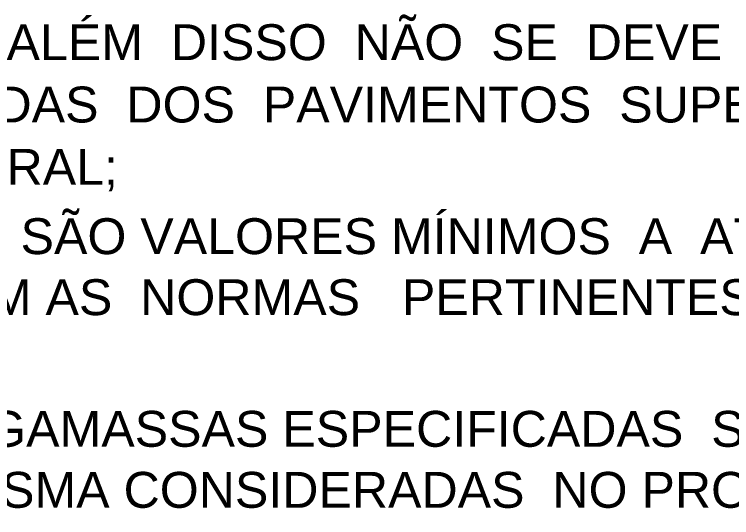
# Model space of a CAD drawing. Extents: x 0 to 119, y 0 to 84.
# Drawn here: x 107.499 to 111.298, y 46.169 to 48.834 of the extents above; entities that cross this region are included whole.
import ezdxf

# ---------------------------------------------------------------- set-up
doc = ezdxf.new("R2010")
doc.units = 0
doc.header["$MEASUREMENT"] = 0
doc.layers.add('40', color=7, linetype='CONTINUOUS')
doc.styles.add('TQS_ARIAL', font='arial.ttf')

msp = doc.modelspace()

# ---------------------------------------------------------------- texts
at = {"layer": '40', "linetype": 'Continuous', "style": 'TQS_ARIAL'}
for s, p in [('      BELGOFIX  OU  SIMILAR,  CONFORME  DETALHE.  ALÉM  DISSO  NÃO  SE  DEVE  EXECUTAR  A  ÚLTIMA  FIADA  ', (100.571259, 48.591279)), ('      DAS  ELEVAÇÕES,  DEVENDO  SEREM  ENCUNHADAS  DOS  PAVIMENTOS  SUPERIORES  AOS  INFERIORES  APÓS', (100.571259, 48.261279)), ('      A  CONCLUSÃO  DE  TODA  ALVENARIA  ESTRUTURAL;', (100.571259, 47.931279)), (' 4)  AS  RESISTÊNCIAS DE PRISMAS  ESPECIFICADAS SÃO VALORES MÍNIMOS  A  ATINGIR  E CONFIRMAR  ATRAVÉS  DE  ', (100.571259, 47.564279)), ('      ENSAIOS  REALIZADOS  EM  CONFORMIDADE COM AS  NORMAS   PERTINENTES,  EM   ESPECIAL  NBR 16868-1, ', (100.571259, 47.241279)), (' 5)  AS  RESISTÊNCIAS DOS BLOCOS,GRAUTES E ARGAMASSAS ESPECIFICADAS  SÃO VALORES MERAMENTE SUGERIDOS ', (100.571259, 46.544279)), ('      PARA QUE SE ATINJAM AS RESISTÊNCIAS DE PRISMA CONSIDERADAS  NO PROJETO. CASO NECESSÁRIO MODIFICÁ-LAS', (100.571259, 46.221279))]:
    msp.add_text(s, height=0.19, dxfattribs=at).set_placement(p)

doc.saveas('drawing.dxf')
